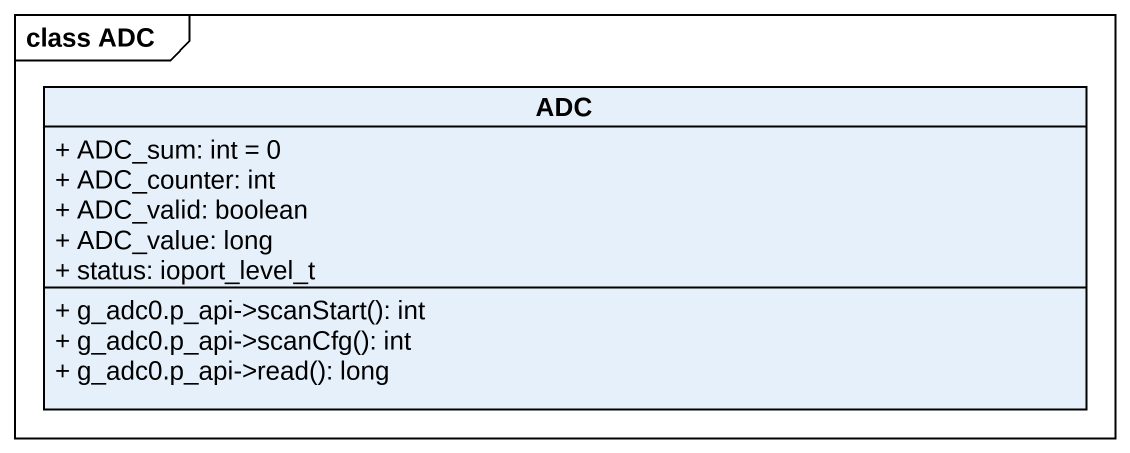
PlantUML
@startuml
mainframe class ADC
hide circle
hide empty members
skinparam classAttributeIconSize 0
class ADC {
  + ADC_sum: int = 0
  + ADC_counter: int
  + ADC_valid: boolean
  + ADC_value: long
  + status: ioport_level_t
  + g_adc0.p_api->scanStart(): int
  + g_adc0.p_api->scanCfg(): int
  + g_adc0.p_api->read(): long
}
@enduml
